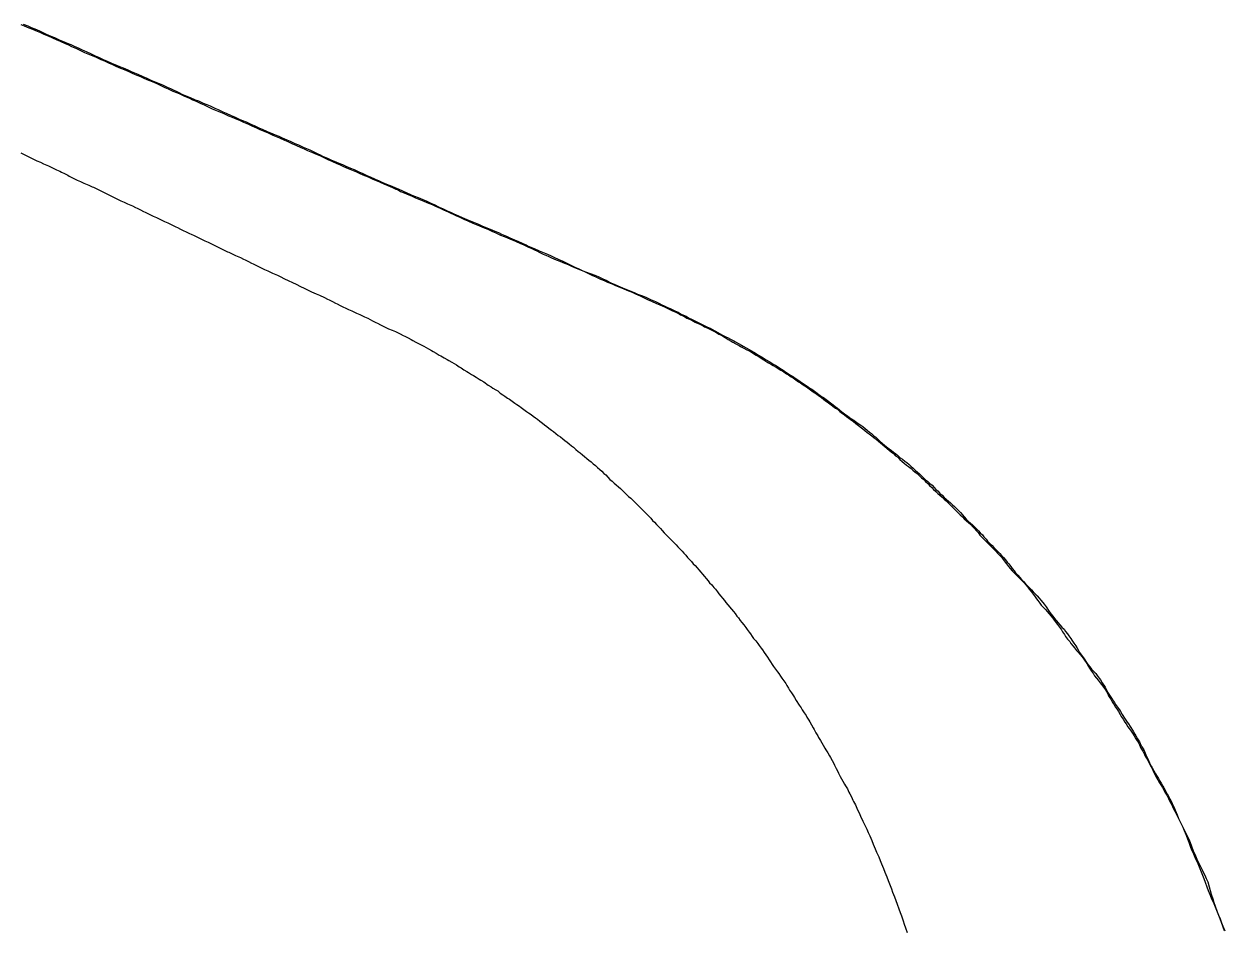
# Model space of a CAD drawing. Header units: millimetres. Extents: x 1.9 to 6, y -16.7 to 0.
# Drawn here: x 3.655 to 5.065, y -6.283 to -5.22 of the extents above; entities that cross this region are included whole.
import ezdxf

# ---------------------------------------------------------------- set-up
doc = ezdxf.new("R2010")
doc.units = ezdxf.units.MM
doc.header["$MEASUREMENT"] = 0
for name, color, linetype in [('Actual_1', 7, 'Continuous'), ('Actual_2', 7, 'Continuous'), ('Actual_3', 7, 'Continuous')]:
    doc.layers.add(name, color=color, linetype=linetype)

msp = doc.modelspace()

# ---------------------------------------------------------------- linework, layer by layer
at = {"layer": 'Actual_1'}
msp.add_lwpolyline([(3.6537, -5.2201), (3.6594, -5.2224), (3.6634, -5.2242), (3.6674, -5.2258), (3.673, -5.2283), (3.677, -5.23), (3.6809, -5.2319), (3.6865, -5.2344), (3.6905, -5.2361), (3.6961, -5.2386), (3.7002, -5.2402), (3.7057, -5.2427), (3.7098, -5.2442), (3.7137, -5.246), (3.7193, -5.2484), (3.7232, -5.2503), (3.7249, -5.2511), (3.7288, -5.2529), (3.7328, -5.2546), (3.7345, -5.2554), (3.7383, -5.2573), (3.7422, -5.2591), (3.744, -5.2598), (3.7478, -5.2618), (3.7519, -5.2634), (3.7574, -5.266), (3.7615, -5.2676), (3.7671, -5.2699), (3.7712, -5.2716), (3.7768, -5.2738), (3.7808, -5.2757), (3.7848, -5.2773), (3.7886, -5.2792), (3.7943, -5.2816), (3.7982, -5.2834), (3.8039, -5.2859), (3.8079, -5.2876), (3.8135, -5.29), (3.8175, -5.2916), (3.8231, -5.2943), (3.827, -5.296), (3.8307, -5.298), (3.8326, -5.2988), (3.8365, -5.3005), (3.8403, -5.3025), (3.8461, -5.3049), (3.8501, -5.3066), (3.8557, -5.309), (3.8598, -5.3105), (3.8654, -5.313), (3.8694, -5.3146), (3.8733, -5.3164), (3.8789, -5.3189), (3.8828, -5.3207), (3.8845, -5.3215), (3.8884, -5.3233), (3.8924, -5.325), (3.898, -5.3276), (3.902, -5.3292), (3.9076, -5.3317), (3.9116, -5.3333), (3.9156, -5.3352), (3.9212, -5.3376), (3.9251, -5.3393), (3.9307, -5.3419), (3.9347, -5.3436), (3.9403, -5.3463), (3.9443, -5.3479), (3.9499, -5.3504), (3.954, -5.352), (3.9579, -5.3537), (3.9635, -5.3562), (3.9675, -5.3579), (3.9731, -5.3604), (3.9771, -5.3621), (3.9827, -5.3646), (3.9867, -5.3663), (3.9906, -5.3681), (3.9962, -5.3706), (4, -5.3725), (4.0018, -5.3734), (4.0056, -5.3752), (4.0095, -5.377), (4.0112, -5.3778), (4.0152, -5.3796), (4.0192, -5.3813), (4.0248, -5.3837), (4.0289, -5.3853), (4.0328, -5.3872), (4.0385, -5.3894), (4.0425, -5.3911), (4.0481, -5.3936), (4.052, -5.3953), (4.0537, -5.3961), (4.0576, -5.398), (4.0616, -5.3997), (4.0671, -5.4023), (4.0711, -5.404), (4.0751, -5.4059), (4.0808, -5.4081), (4.0848, -5.4098), (4.0904, -5.4122), (4.0944, -5.4138), (4.1, -5.4164), (4.1039, -5.4181), (4.1095, -5.4207), (4.1136, -5.4223), (4.1177, -5.424), (4.1232, -5.4264), (4.1273, -5.428), (4.1328, -5.4306), (4.1367, -5.4323), (4.1423, -5.4351), (4.1462, -5.4369), (4.1517, -5.4396), (4.1557, -5.4413), (4.1596, -5.4432), (4.1653, -5.4456), (4.1693, -5.4474), (4.1749, -5.4498), (4.179, -5.4514), (4.1846, -5.4538), (4.1886, -5.4554), (4.1926, -5.4572), (4.1983, -5.4595), (4.2024, -5.461), (4.2079, -5.4635), (4.212, -5.4651), (4.2158, -5.467), (4.2215, -5.4693), (4.2255, -5.4711), (4.2311, -5.4736), (4.235, -5.4753), (4.2406, -5.478), (4.2445, -5.4797), (4.2463, -5.4805), (4.2501, -5.4824), (4.2542, -5.484), (4.2598, -5.4865), (4.2638, -5.4881), (4.2678, -5.4898), (4.2734, -5.4922), (4.2773, -5.4939), (4.2829, -5.4966), (4.2868, -5.4983), (4.2886, -5.499), (4.2924, -5.5011), (4.2962, -5.5029), (4.2981, -5.5037), (4.3018, -5.5058), (4.3057, -5.5075), (4.3113, -5.51), (4.3155, -5.5116), (4.3197, -5.5131), (4.3252, -5.5153), (4.3292, -5.5169), (4.3348, -5.5195), (4.3387, -5.5212), (4.3425, -5.5232), (4.3443, -5.524), (4.3482, -5.5257), (4.3522, -5.5275), (4.3579, -5.5299), (4.3619, -5.5316), (4.3675, -5.534), (4.3716, -5.5356), (4.3756, -5.5374), (4.3813, -5.5395), (4.3853, -5.5411), (4.3908, -5.5436), (4.3947, -5.5454), (4.3965, -5.5462), (4.4003, -5.5482), (4.4041, -5.55), (4.4059, -5.5508), (4.4097, -5.5528), (4.4137, -5.5545), (4.4192, -5.5571), (4.4232, -5.5588), (4.4269, -5.5608), (4.4287, -5.5616), (4.4325, -5.5634), (4.4362, -5.5655), (4.4381, -5.5664), (4.4419, -5.5683), (4.4474, -5.5712), (4.4513, -5.573), (4.4568, -5.5758), (4.4607, -5.5776), (4.4662, -5.5806), (4.4699, -5.5825), (4.4754, -5.5855), (4.4792, -5.5874), (4.4811, -5.5883), (4.4847, -5.5904), (4.4885, -5.5923), (4.4904, -5.5933), (4.494, -5.5954), (4.4976, -5.5973), (4.4996, -5.5984), (4.5032, -5.6005), (4.5067, -5.6026), (4.5086, -5.6037), (4.5122, -5.6057), (4.5176, -5.6091), (4.5211, -5.6111), (4.5231, -5.6124), (4.5266, -5.6145), (4.53, -5.6167), (4.5321, -5.6179), (4.5356, -5.6199), (4.5377, -5.621), (4.541, -5.6233), (4.5444, -5.6255), (4.5464, -5.6269), (4.5498, -5.629), (4.5552, -5.6325), (4.5585, -5.6347), (4.5606, -5.6361), (4.5639, -5.6383), (4.5692, -5.642), (4.5725, -5.6441), (4.5746, -5.6456), (4.5779, -5.6478), (4.5802, -5.6491), (4.5832, -5.6516), (4.5863, -5.6538), (4.5885, -5.6554), (4.5917, -5.6575), (4.5939, -5.659), (4.597, -5.6613), (4.6, -5.6637), (4.6022, -5.6652), (4.6052, -5.6674), (4.6075, -5.6693), (4.6104, -5.6715), (4.6127, -5.6732), (4.6156, -5.6756), (4.6184, -5.6781), (4.6208, -5.6796), (4.6239, -5.6818), (4.6261, -5.6834), (4.6294, -5.6856), (4.6316, -5.6869), (4.6347, -5.6893), (4.6378, -5.6915), (4.64, -5.6931), (4.643, -5.6953), (4.6452, -5.6971), (4.6481, -5.6994), (4.6504, -5.7013), (4.653, -5.7037), (4.6555, -5.7055), (4.658, -5.7081), (4.6605, -5.7107), (4.663, -5.7125), (4.6657, -5.7149), (4.668, -5.7168), (4.671, -5.7191), (4.6732, -5.7209), (4.6762, -5.7231), (4.6785, -5.7247), (4.6814, -5.7271), (4.6841, -5.7296), (4.6865, -5.7312), (4.6893, -5.7335), (4.6916, -5.7354), (4.6944, -5.7377), (4.6966, -5.7397), (4.6993, -5.742), (4.7016, -5.7441), (4.7042, -5.7464), (4.7065, -5.7486), (4.709, -5.751), (4.7114, -5.7531), (4.7139, -5.7555), (4.7164, -5.7575), (4.7188, -5.76), (4.7214, -5.7618), (4.7237, -5.7645), (4.7259, -5.767), (4.7284, -5.769), (4.7307, -5.7716), (4.7332, -5.7737), (4.7357, -5.7762), (4.7381, -5.7782), (4.7407, -5.7806), (4.743, -5.7826), (4.7456, -5.7849), (4.7479, -5.7871), (4.7503, -5.7894), (4.7526, -5.7918), (4.7547, -5.7941), (4.757, -5.7967), (4.7592, -5.7991), (4.7616, -5.8016), (4.7639, -5.8041), (4.7664, -5.8063), (4.7688, -5.8086), (4.7712, -5.8108), (4.7735, -5.8131), (4.7759, -5.8155), (4.7781, -5.8178), (4.7805, -5.8203), (4.7824, -5.8226), (4.7849, -5.8252), (4.7867, -5.8278), (4.7893, -5.8302), (4.7919, -5.8326), (4.7938, -5.8351), (4.7964, -5.8373), (4.7985, -5.8398), (4.801, -5.842), (4.8031, -5.8445), (4.8055, -5.847), (4.8075, -5.8494), (4.8098, -5.8522), (4.8117, -5.8544), (4.8139, -5.8574), (4.8157, -5.8596), (4.818, -5.8625), (4.8196, -5.8649), (4.8221, -5.8677), (4.8247, -5.8702), (4.8265, -5.8727), (4.829, -5.8752), (4.8311, -5.8776), (4.8335, -5.88), (4.8357, -5.8823), (4.8381, -5.8848), (4.8403, -5.8871), (4.8426, -5.8896), (4.8448, -5.892), (4.8471, -5.8945), (4.8492, -5.8968), (4.8514, -5.8996), (4.8531, -5.9018), (4.8553, -5.9049), (4.8591, -5.9103), (4.8613, -5.9134), (4.8631, -5.9156), (4.8653, -5.9185), (4.8673, -5.9208), (4.8696, -5.9236), (4.8714, -5.9259), (4.8739, -5.9286), (4.8765, -5.9311), (4.8782, -5.9336), (4.8805, -5.9365), (4.8822, -5.9387), (4.8843, -5.9419), (4.8857, -5.944), (4.8879, -5.9473), (4.8901, -5.9506), (4.8914, -5.9527), (4.8934, -5.9562), (4.8947, -5.9583), (4.8971, -5.9615), (4.8994, -5.9647), (4.9008, -5.9669), (4.9029, -5.9701), (4.9045, -5.9724), (4.9069, -5.9754), (4.9085, -5.9779), (4.9112, -5.9805), (4.9136, -5.9831), (4.9154, -5.9855), (4.9177, -5.9884), (4.9193, -5.9906), (4.9213, -5.9939), (4.9247, -5.9993), (4.9266, -6.003), (4.9276, -6.0049), (4.9298, -6.0085), (4.932, -6.0119), (4.9335, -6.014), (4.9356, -6.0172), (4.937, -6.0194), (4.9393, -6.0225), (4.9415, -6.0258), (4.9428, -6.0279), (4.9448, -6.0314), (4.9484, -6.0368), (4.9506, -6.0401), (4.952, -6.0422), (4.9541, -6.0455), (4.9577, -6.0509), (4.9597, -6.0545), (4.9609, -6.0564), (4.9629, -6.0599), (4.965, -6.0635), (4.966, -6.0654), (4.9679, -6.0691), (4.97, -6.0728), (4.9708, -6.0747), (4.9726, -6.0785), (4.9744, -6.0824), (4.9769, -6.088), (4.9788, -6.0919), (4.9798, -6.0938), (4.9818, -6.0975), (4.984, -6.1009), (4.9852, -6.1029), (4.9872, -6.1064), (4.9883, -6.1085), (4.9905, -6.1119), (4.9925, -6.1155), (4.9936, -6.1175), (4.9956, -6.121), (4.9977, -6.1247), (4.9987, -6.1266), (5.0007, -6.1303), (5.0027, -6.134), (5.0036, -6.1358), (5.0053, -6.1396), (5.0071, -6.1436), (5.0094, -6.1492), (5.011, -6.1533), (5.0136, -6.1589), (5.0154, -6.1628), (5.0184, -6.1683), (5.0202, -6.1721), (5.0229, -6.1776), (5.0245, -6.1817), (5.0262, -6.1858), (5.0283, -6.1914), (5.0299, -6.1955), (5.0324, -6.2011), (5.0342, -6.2051), (5.0372, -6.2106), (5.039, -6.2144), (5.0398, -6.2163), (5.0419, -6.2199), (5.0435, -6.2238), (5.0452, -6.2279), (5.047, -6.2336), (5.0482, -6.2379), (5.0494, -6.2423), (5.0512, -6.2478), (5.0524, -6.2522), (5.0539, -6.2564), (5.0561, -6.2619), (5.0575, -6.2661), (5.0593, -6.2702), (5.0613, -6.2759), (5.0629, -6.2799), (5.0655, -6.2855)], dxfattribs=at)
at = {"layer": 'Actual_2'}
msp.add_lwpolyline([(3.6512, -5.3715), (3.6551, -5.3733), (3.6606, -5.3762), (3.6645, -5.378), (3.67, -5.3808), (3.674, -5.3825), (3.6778, -5.3845), (3.6795, -5.3852), (3.6835, -5.3869), (3.6874, -5.3888), (3.693, -5.3913), (3.6969, -5.3931), (3.6987, -5.394), (3.7024, -5.3959), (3.7062, -5.3978), (3.708, -5.3988), (3.7118, -5.4007), (3.7156, -5.4026), (3.7173, -5.4034), (3.7212, -5.4052), (3.7252, -5.407), (3.7308, -5.4095), (3.7348, -5.4112), (3.7366, -5.4119), (3.7404, -5.4139), (3.7442, -5.4157), (3.7497, -5.4186), (3.7536, -5.4204), (3.7591, -5.4232), (3.7631, -5.425), (3.7687, -5.4277), (3.7726, -5.4293), (3.7765, -5.4312), (3.7782, -5.432), (3.7821, -5.4338), (3.7858, -5.4358), (3.7876, -5.4366), (3.7915, -5.4385), (3.7952, -5.4404), (3.797, -5.4413), (3.8009, -5.4431), (3.8048, -5.445), (3.8065, -5.4458), (3.8104, -5.4476), (3.8143, -5.4494), (3.816, -5.4502), (3.8199, -5.452), (3.8238, -5.4538), (3.8255, -5.4546), (3.8294, -5.4565), (3.8332, -5.4583), (3.835, -5.4591), (3.8388, -5.4611), (3.8427, -5.4629), (3.8445, -5.4637), (3.8483, -5.4657), (3.8521, -5.4675), (3.8539, -5.4683), (3.8577, -5.4703), (3.8616, -5.472), (3.8672, -5.4748), (3.8711, -5.4765), (3.8766, -5.4793), (3.8805, -5.4811), (3.8843, -5.4831), (3.8861, -5.4839), (3.89, -5.4856), (3.8938, -5.4876), (3.8956, -5.4883), (3.8995, -5.4901), (3.9034, -5.4919), (3.9051, -5.4927), (3.909, -5.4945), (3.9128, -5.4963), (3.9146, -5.4972), (3.9184, -5.4991), (3.9222, -5.5009), (3.924, -5.5018), (3.9278, -5.5037), (3.9317, -5.5056), (3.9335, -5.5064), (3.9373, -5.5083), (3.9412, -5.5101), (3.9429, -5.5108), (3.9468, -5.5127), (3.9507, -5.5144), (3.9525, -5.5151), (3.9563, -5.5172), (3.9602, -5.5189), (3.9658, -5.5217), (3.9696, -5.5234), (3.9752, -5.5263), (3.979, -5.5281), (3.9846, -5.531), (3.9885, -5.5327), (3.9924, -5.5347), (3.9981, -5.5371), (4.002, -5.5388), (4.0076, -5.5414), (4.0114, -5.5433), (4.0132, -5.5442), (4.017, -5.5461), (4.0208, -5.548), (4.0225, -5.5489), (4.0263, -5.5508), (4.0301, -5.5526), (4.0319, -5.5535), (4.0358, -5.5554), (4.0398, -5.5571), (4.0454, -5.5597), (4.0494, -5.5613), (4.0549, -5.5641), (4.0587, -5.5658), (4.0643, -5.5688), (4.068, -5.5706), (4.0699, -5.5715), (4.0736, -5.5736), (4.0775, -5.5753), (4.0831, -5.578), (4.0871, -5.5796), (4.091, -5.5815), (4.0966, -5.584), (4.1003, -5.586), (4.1022, -5.5869), (4.1059, -5.5888), (4.1095, -5.5909), (4.1114, -5.5918), (4.1152, -5.5937), (4.1207, -5.5967), (4.1244, -5.5986), (4.1299, -5.6017), (4.1336, -5.6037), (4.1356, -5.6048), (4.1391, -5.6069), (4.1426, -5.609), (4.1446, -5.6101), (4.1482, -5.6121), (4.1517, -5.6143), (4.1537, -5.6153), (4.1573, -5.6173), (4.1627, -5.6206), (4.1661, -5.6227), (4.1682, -5.6241), (4.1716, -5.6262), (4.1749, -5.6285), (4.177, -5.6296), (4.1805, -5.6317), (4.1826, -5.6329), (4.186, -5.6351), (4.1894, -5.6372), (4.1914, -5.6385), (4.1948, -5.6406), (4.2002, -5.6442), (4.2035, -5.6463), (4.2056, -5.6478), (4.2089, -5.6499), (4.2112, -5.6512), (4.2142, -5.6537), (4.2174, -5.6559), (4.2195, -5.6574), (4.2228, -5.6596), (4.225, -5.661), (4.2281, -5.6633), (4.2313, -5.6656), (4.2335, -5.6671), (4.2367, -5.6692), (4.2389, -5.6707), (4.242, -5.673), (4.2451, -5.6754), (4.2473, -5.6768), (4.2505, -5.6789), (4.2527, -5.6806), (4.2557, -5.6828), (4.258, -5.6844), (4.2609, -5.6868), (4.2637, -5.6892), (4.2661, -5.6909), (4.2691, -5.6931), (4.2713, -5.6949), (4.2743, -5.6971), (4.2766, -5.6988), (4.2796, -5.7011), (4.2824, -5.7036), (4.2848, -5.7051), (4.2877, -5.7074), (4.2899, -5.7092), (4.2929, -5.7114), (4.2951, -5.7133), (4.2979, -5.7156), (4.3003, -5.7174), (4.303, -5.7198), (4.3056, -5.7224), (4.3081, -5.724), (4.3109, -5.7264), (4.3132, -5.7282), (4.3161, -5.7305), (4.3184, -5.7323), (4.3212, -5.7346), (4.3235, -5.7366), (4.3261, -5.7389), (4.3285, -5.741), (4.331, -5.7434), (4.3334, -5.7454), (4.3358, -5.748), (4.3383, -5.7499), (4.3407, -5.7525), (4.343, -5.7551), (4.3456, -5.757), (4.3481, -5.7594), (4.3505, -5.7614), (4.353, -5.7638), (4.3554, -5.7659), (4.3579, -5.7682), (4.3602, -5.7704), (4.3627, -5.7727), (4.365, -5.775), (4.3675, -5.7773), (4.3698, -5.7796), (4.3723, -5.7819), (4.3746, -5.7842), (4.3771, -5.7865), (4.3793, -5.7889), (4.3817, -5.7912), (4.384, -5.7936), (4.3864, -5.7959), (4.3886, -5.7984), (4.3909, -5.8007), (4.3932, -5.8032), (4.3955, -5.8055), (4.3978, -5.808), (4.4, -5.8103), (4.4023, -5.8129), (4.4045, -5.8152), (4.4069, -5.8177), (4.4092, -5.8201), (4.4116, -5.8224), (4.4138, -5.8248), (4.4162, -5.8271), (4.4184, -5.8295), (4.4208, -5.8319), (4.4228, -5.8344), (4.4253, -5.8368), (4.4279, -5.8392), (4.4297, -5.8417), (4.4322, -5.8442), (4.4342, -5.8467), (4.4366, -5.8492), (4.4387, -5.8515), (4.441, -5.8541), (4.4431, -5.8564), (4.4454, -5.8591), (4.4476, -5.8613), (4.4498, -5.864), (4.4519, -5.8663), (4.4542, -5.8691), (4.4561, -5.8713), (4.4584, -5.8741), (4.4601, -5.8765), (4.4627, -5.8791), (4.4651, -5.8819), (4.4669, -5.8842), (4.4692, -5.8871), (4.4711, -5.8894), (4.4733, -5.8922), (4.4752, -5.8945), (4.4775, -5.8973), (4.4793, -5.8997), (4.4817, -5.9024), (4.4859, -5.9075), (4.4882, -5.9104), (4.49, -5.9126), (4.4922, -5.9156), (4.494, -5.9178), (4.4962, -5.9209), (4.4978, -5.9232), (4.5002, -5.9261), (4.5026, -5.9291), (4.5042, -5.9313), (4.5064, -5.9344), (4.5081, -5.9366), (4.5103, -5.9397), (4.5118, -5.942), (4.5143, -5.9449), (4.5167, -5.9478), (4.5183, -5.9501), (4.5205, -5.9532), (4.5221, -5.9553), (4.5243, -5.9585), (4.528, -5.9638), (4.5302, -5.9671), (4.5316, -5.9692), (4.5337, -5.9725), (4.535, -5.9749), (4.5375, -5.9779), (4.5397, -5.9811), (4.5413, -5.9832), (4.5435, -5.9864), (4.5449, -5.9886), (4.5472, -5.9917), (4.5495, -5.9949), (4.5509, -5.9971), (4.5529, -6.0005), (4.5541, -6.0026), (4.5564, -6.0059), (4.5585, -6.0093), (4.5598, -6.0114), (4.5619, -6.0148), (4.5655, -6.0202), (4.5676, -6.0236), (4.569, -6.0257), (4.5711, -6.0291), (4.5734, -6.0323), (4.5745, -6.0345), (4.5765, -6.038), (4.5777, -6.04), (4.5798, -6.0435), (4.5818, -6.0471), (4.583, -6.049), (4.585, -6.0526), (4.5871, -6.0562), (4.5882, -6.0581), (4.5902, -6.0617), (4.5936, -6.0672), (4.5956, -6.0707), (4.5968, -6.0727), (4.5989, -6.0762), (4.601, -6.0797), (4.6021, -6.0816), (4.604, -6.0853), (4.606, -6.089), (4.6069, -6.0909), (4.6088, -6.0947), (4.6108, -6.0984), (4.6117, -6.1002), (4.6136, -6.104), (4.6168, -6.1095), (4.6187, -6.1132), (4.6197, -6.1152), (4.6219, -6.1187), (4.6237, -6.1224), (4.6247, -6.1243), (4.6267, -6.128), (4.6285, -6.1318), (4.6293, -6.1336), (4.6313, -6.1374), (4.633, -6.1413), (4.6337, -6.1431), (4.6357, -6.1469), (4.6374, -6.1508), (4.6402, -6.1564), (4.6419, -6.1603), (4.6448, -6.1658), (4.6465, -6.1697), (4.6483, -6.1737), (4.6506, -6.1793), (4.6522, -6.1834), (4.6547, -6.189), (4.6563, -6.1931), (4.6588, -6.1986), (4.6604, -6.2027), (4.6621, -6.2067), (4.6644, -6.2123), (4.6659, -6.2165), (4.6683, -6.222), (4.6698, -6.2262), (4.6714, -6.2303), (4.6736, -6.2359), (4.6751, -6.24), (4.6774, -6.2456), (4.6789, -6.2497), (4.6804, -6.2539), (4.6825, -6.2595), (4.6839, -6.2637), (4.6854, -6.2679), (4.6874, -6.2735), (4.6887, -6.2777), (4.6901, -6.282), (4.692, -6.2875)], dxfattribs=at)
at = {"layer": 'Actual_3'}
msp.add_lwpolyline([(3.6509, -5.2205), (3.655, -5.2222), (3.6606, -5.2245), (3.6647, -5.2261), (3.6702, -5.2285), (3.6743, -5.2302), (3.6782, -5.232), (3.6838, -5.2344), (3.6877, -5.2361), (3.6933, -5.2387), (3.6974, -5.2404), (3.703, -5.2429), (3.7069, -5.2446), (3.7107, -5.2465), (3.7125, -5.2473), (3.7164, -5.249), (3.7202, -5.251), (3.722, -5.2517), (3.7259, -5.2534), (3.7299, -5.2552), (3.7356, -5.2576), (3.7396, -5.2592), (3.7452, -5.2617), (3.7492, -5.2634), (3.7547, -5.266), (3.7587, -5.2677), (3.7627, -5.2695), (3.7683, -5.2719), (3.7724, -5.2735), (3.7779, -5.276), (3.7819, -5.2777), (3.7875, -5.2803), (3.7916, -5.2819), (3.7957, -5.2836), (3.8012, -5.2859), (3.8052, -5.2875), (3.8108, -5.2901), (3.8147, -5.2918), (3.8203, -5.2946), (3.8242, -5.2963), (3.8298, -5.2989), (3.8339, -5.3005), (3.8378, -5.3022), (3.8434, -5.3047), (3.8474, -5.3064), (3.8491, -5.3072), (3.8529, -5.3091), (3.8569, -5.3108), (3.8625, -5.3135), (3.8664, -5.3152), (3.872, -5.3179), (3.876, -5.3196), (3.8799, -5.3215), (3.8856, -5.3237), (3.8896, -5.3254), (3.8952, -5.3279), (3.8992, -5.3295), (3.9048, -5.332), (3.9088, -5.3336), (3.9127, -5.3355), (3.9184, -5.3379), (3.9223, -5.3397), (3.9279, -5.3422), (3.932, -5.3439), (3.9376, -5.3464), (3.9416, -5.348), (3.9472, -5.3505), (3.9512, -5.3521), (3.9551, -5.3539), (3.9607, -5.3564), (3.9647, -5.3582), (3.9703, -5.3607), (3.9743, -5.3624), (3.9799, -5.365), (3.9839, -5.3666), (3.9877, -5.3686), (3.9935, -5.3709), (3.9974, -5.3726), (4.003, -5.3751), (4.0069, -5.3768), (4.0087, -5.3777), (4.0125, -5.3795), (4.0165, -5.3813), (4.0221, -5.3838), (4.0261, -5.3855), (4.03, -5.3874), (4.0357, -5.3897), (4.0396, -5.3915), (4.0453, -5.3939), (4.0493, -5.3956), (4.0549, -5.3981), (4.0589, -5.3997), (4.0645, -5.4023), (4.0685, -5.4039), (4.0725, -5.4057), (4.0781, -5.4081), (4.0821, -5.4098), (4.0877, -5.4123), (4.0916, -5.414), (4.0934, -5.4146), (4.0972, -5.4167), (4.1012, -5.4183), (4.1068, -5.4209), (4.1108, -5.4225), (4.1148, -5.4243), (4.1205, -5.4266), (4.1246, -5.4282), (4.1301, -5.4306), (4.1342, -5.4322), (4.138, -5.4341), (4.1437, -5.4365), (4.1476, -5.4383), (4.1532, -5.4409), (4.1571, -5.4426), (4.1588, -5.4434), (4.1627, -5.4453), (4.1667, -5.447), (4.1684, -5.4477), (4.1723, -5.4497), (4.1763, -5.4514), (4.1819, -5.4539), (4.1859, -5.4555), (4.19, -5.4572), (4.1955, -5.4595), (4.1995, -5.4612), (4.2051, -5.4638), (4.2091, -5.4654), (4.2147, -5.468), (4.2188, -5.4696), (4.2228, -5.4713), (4.2284, -5.4737), (4.2323, -5.4754), (4.2379, -5.478), (4.2419, -5.4797), (4.2475, -5.4823), (4.2515, -5.4839), (4.2553, -5.4859), (4.257, -5.4866), (4.2609, -5.4884), (4.2647, -5.4903), (4.2665, -5.4911), (4.2704, -5.4929), (4.2743, -5.4948), (4.28, -5.4972), (4.2841, -5.4988), (4.2897, -5.5012), (4.2938, -5.5028), (4.2978, -5.5046), (4.3034, -5.5068), (4.3074, -5.5084), (4.313, -5.511), (4.3169, -5.5127), (4.3186, -5.5135), (4.3224, -5.5154), (4.3264, -5.5171), (4.332, -5.5198), (4.3361, -5.5214), (4.34, -5.5232), (4.3457, -5.5255), (4.3497, -5.5272), (4.3553, -5.5297), (4.3594, -5.5313), (4.3649, -5.5337), (4.369, -5.5353), (4.3729, -5.537), (4.3785, -5.5396), (4.3823, -5.5414), (4.384, -5.5423), (4.388, -5.5441), (4.392, -5.5458), (4.3976, -5.5483), (4.4016, -5.5499), (4.4072, -5.5525), (4.4111, -5.5542), (4.4149, -5.5561), (4.4167, -5.5569), (4.4205, -5.5587), (4.4242, -5.5606), (4.4261, -5.5616), (4.4298, -5.5634), (4.4335, -5.5655), (4.4354, -5.5664), (4.4392, -5.5682), (4.443, -5.5703), (4.4448, -5.5711), (4.4487, -5.5728), (4.4524, -5.5748), (4.4542, -5.5757), (4.4581, -5.5774), (4.4618, -5.5794), (4.4636, -5.5803), (4.4674, -5.5822), (4.4708, -5.5844), (4.4729, -5.5854), (4.4764, -5.5873), (4.4785, -5.5885), (4.4819, -5.5907), (4.4854, -5.5928), (4.4874, -5.5939), (4.491, -5.5959), (4.4948, -5.5979), (4.4966, -5.5989), (4.5004, -5.6008), (4.504, -5.6028), (4.5059, -5.6038), (4.5095, -5.6058), (4.515, -5.6091), (4.5184, -5.6112), (4.5205, -5.6125), (4.5238, -5.6146), (4.5272, -5.6169), (4.5293, -5.6181), (4.5328, -5.6201), (4.5349, -5.6211), (4.5383, -5.6234), (4.5418, -5.6255), (4.5438, -5.6267), (4.5472, -5.6288), (4.5505, -5.6311), (4.5526, -5.6324), (4.556, -5.6345), (4.5581, -5.6359), (4.5614, -5.6381), (4.5645, -5.6404), (4.5667, -5.6418), (4.57, -5.6439), (4.5721, -5.6453), (4.5754, -5.6476), (4.5785, -5.65), (4.5807, -5.6513), (4.5839, -5.6535), (4.586, -5.6551), (4.5891, -5.6573), (4.5915, -5.6588), (4.5944, -5.6612), (4.5975, -5.6635), (4.5997, -5.6651), (4.6028, -5.6673), (4.605, -5.6689), (4.608, -5.6712), (4.6105, -5.6727), (4.6132, -5.6753), (4.6161, -5.6777), (4.6184, -5.6793), (4.6214, -5.6816), (4.6236, -5.6832), (4.6267, -5.6855), (4.6291, -5.6869), (4.6319, -5.6894), (4.6349, -5.6917), (4.6371, -5.6934), (4.64, -5.6957), (4.6423, -5.6975), (4.6453, -5.6998), (4.6475, -5.7014), (4.6505, -5.7038), (4.6533, -5.7062), (4.6556, -5.7079), (4.6585, -5.7101), (4.6607, -5.712), (4.6635, -5.7143), (4.6658, -5.7163), (4.6686, -5.7186), (4.6709, -5.7206), (4.6736, -5.7229), (4.676, -5.7248), (4.6785, -5.7273), (4.6811, -5.729), (4.6835, -5.7317), (4.6862, -5.7342), (4.6885, -5.7359), (4.6915, -5.7382), (4.6937, -5.74), (4.6967, -5.7423), (4.6989, -5.7441), (4.7017, -5.7464), (4.7041, -5.7482), (4.7068, -5.7507), (4.7091, -5.7533), (4.7117, -5.7551), (4.7139, -5.7575), (4.7164, -5.7597), (4.7185, -5.7622), (4.7211, -5.7644), (4.7233, -5.767), (4.7258, -5.7691), (4.7282, -5.7716), (4.7307, -5.7736), (4.7332, -5.776), (4.7356, -5.7781), (4.7381, -5.7804), (4.7404, -5.7827), (4.7427, -5.785), (4.745, -5.7874), (4.7473, -5.7898), (4.7497, -5.7921), (4.7521, -5.7945), (4.7545, -5.7967), (4.757, -5.7991), (4.7593, -5.8013), (4.762, -5.8036), (4.7642, -5.8057), (4.7668, -5.808), (4.7691, -5.8103), (4.7713, -5.8126), (4.7735, -5.8153), (4.7754, -5.8176), (4.7777, -5.8204), (4.7797, -5.8228), (4.7822, -5.8253), (4.7846, -5.8278), (4.787, -5.8299), (4.7894, -5.8323), (4.7918, -5.8345), (4.794, -5.8369), (4.7964, -5.8393), (4.7983, -5.8417), (4.8008, -5.8442), (4.8034, -5.8468), (4.805, -5.8493), (4.8073, -5.8522), (4.809, -5.8544), (4.8112, -5.8574), (4.8132, -5.8597), (4.8155, -5.8625), (4.8178, -5.8648), (4.8202, -5.8672), (4.8226, -5.8696), (4.8249, -5.8718), (4.8273, -5.8741), (4.8296, -5.8766), (4.8316, -5.8789), (4.8339, -5.8816), (4.8354, -5.8839), (4.8379, -5.8867), (4.8402, -5.8898), (4.8417, -5.892), (4.8439, -5.8952), (4.8456, -5.8974), (4.8479, -5.9003), (4.8497, -5.9028), (4.8523, -5.9054), (4.8548, -5.9078), (4.8567, -5.9103), (4.8591, -5.913), (4.8609, -5.9153), (4.8632, -5.9182), (4.865, -5.9204), (4.8672, -5.9235), (4.8687, -5.9257), (4.871, -5.9287), (4.8734, -5.9319), (4.8747, -5.934), (4.8768, -5.9374), (4.8783, -5.9395), (4.8806, -5.9427), (4.8831, -5.9455), (4.8846, -5.9479), (4.887, -5.9508), (4.8889, -5.9531), (4.8912, -5.9559), (4.8932, -5.9581), (4.8955, -5.9609), (4.8973, -5.9631), (4.8995, -5.9661), (4.9031, -5.9714), (4.9051, -5.9749), (4.9064, -5.9769), (4.9086, -5.9803), (4.911, -5.9835), (4.9124, -5.9857), (4.9147, -5.9887), (4.9166, -5.991), (4.9188, -5.9939), (4.9206, -5.9961), (4.9228, -5.9991), (4.9251, -6.0022), (4.9263, -6.0044), (4.9282, -6.008), (4.9292, -6.01), (4.9315, -6.0134), (4.9335, -6.017), (4.9348, -6.019), (4.9369, -6.0225), (4.9391, -6.0258), (4.9403, -6.0279), (4.9423, -6.0314), (4.9434, -6.0335), (4.9458, -6.0369), (4.948, -6.0402), (4.9494, -6.0423), (4.9515, -6.0456), (4.9529, -6.0478), (4.9553, -6.0509), (4.9575, -6.0542), (4.9589, -6.0563), (4.9609, -6.0597), (4.9642, -6.0651), (4.966, -6.0689), (4.9668, -6.0707), (4.9689, -6.0745), (4.9708, -6.0782), (4.9719, -6.0801), (4.974, -6.0837), (4.976, -6.0874), (4.977, -6.0892), (4.9789, -6.0929), (4.9807, -6.0968), (4.9816, -6.0985), (4.9835, -6.1024), (4.9854, -6.1061), (4.9865, -6.108), (4.9886, -6.1116), (4.9909, -6.115), (4.992, -6.117), (4.994, -6.1206), (4.9949, -6.1226), (4.9971, -6.1261), (4.999, -6.1299), (4.9999, -6.1318), (5.0019, -6.1354), (5.0038, -6.1392), (5.0047, -6.1411), (5.0067, -6.1448), (5.0086, -6.1486), (5.0095, -6.1504), (5.0114, -6.1541), (5.0131, -6.158), (5.0158, -6.1636), (5.0174, -6.1676), (5.02, -6.1731), (5.0215, -6.1772), (5.023, -6.1814), (5.0251, -6.187), (5.0266, -6.1912), (5.0286, -6.1951), (5.031, -6.2007), (5.0329, -6.2045), (5.0353, -6.2102), (5.0369, -6.2143), (5.0392, -6.2199), (5.0407, -6.224), (5.0423, -6.2282), (5.0443, -6.2338), (5.0457, -6.238), (5.048, -6.2436), (5.0497, -6.2477), (5.0516, -6.2515), (5.0524, -6.2533), (5.0541, -6.2572), (5.0557, -6.2612), (5.0579, -6.2668), (5.0593, -6.271), (5.061, -6.2751), (5.0631, -6.2807), (5.0646, -6.2849)], dxfattribs=at)

doc.saveas('drawing.dxf')
